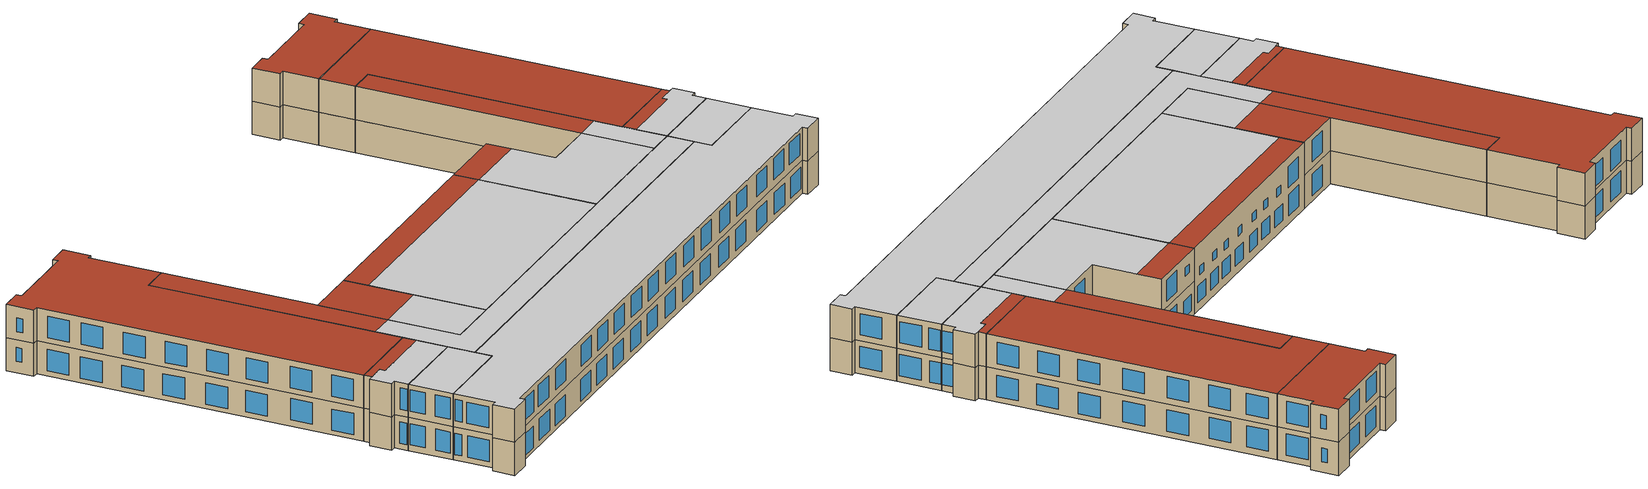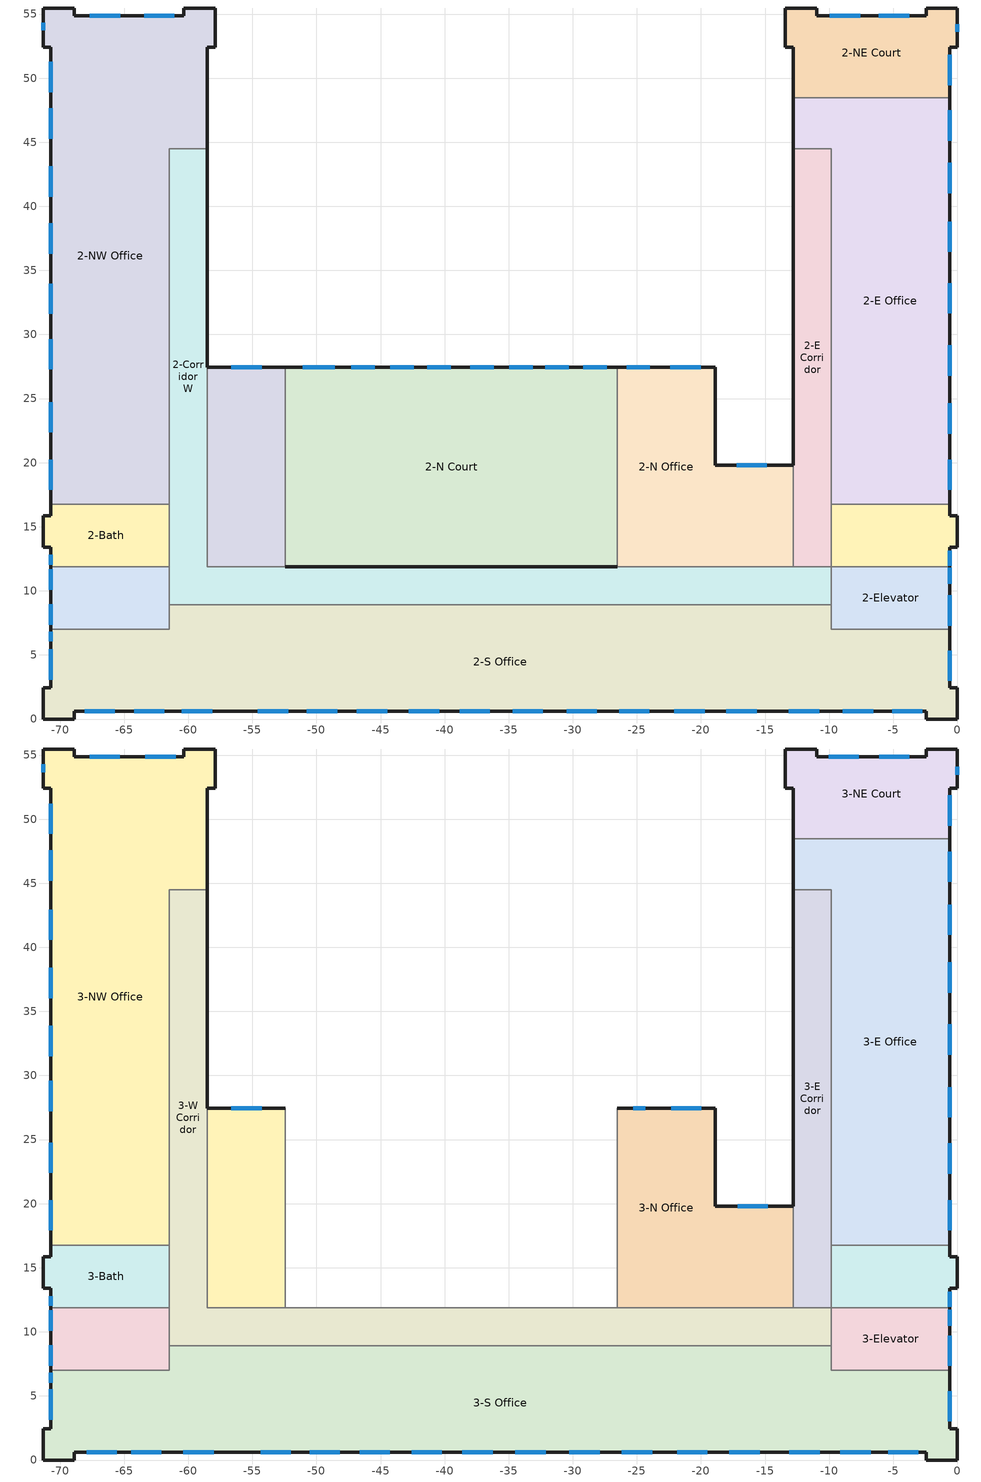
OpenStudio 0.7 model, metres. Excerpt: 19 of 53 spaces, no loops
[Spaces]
2-N Court
 floor adiabatic (Exterior Floor): -26.52,27.43 -26.52,11.89 -52.43,11.89 -52.43,27.43 z5.33
 wall outside (Exterior Wall): -26.52,27.43 -52.43,27.43 z5.33:12.65
 wall outside (Interior Wall): -52.43,11.89 -26.52,11.89 z8.99:12.65
 wall to 3-W Corridor (Interior Wall): -52.43,11.89 -26.52,11.89 z5.33:8.99
 wall to 3-NW Office (Interior Wall): -52.43,27.43 -52.43,11.89 z8.99:12.65
 wall to 2-N Office (Interior Wall): -26.52,11.89 -26.52,27.43 z5.33:8.99
 wall to 2-NW Office (Interior Wall): -52.43,27.43 -52.43,11.89 z5.33:8.99
 wall to 3-N Office (Interior Wall): -26.52,11.89 -26.52,27.43 z8.99:12.65
 window (Exterior Window): -45.45,27.43 -47.28,27.43 z6.35:8.18; -27.82,27.43 -28.74,27.43 z9.14:10.06; -39.53,27.43 -41.35,27.43 z6.34:8.17; -33.12,27.43 -34.95,27.43 / -36.19,27.43 -38.02,27.43 z6.29:8.12; -48.59,27.43 -50.95,27.43 z9.35:11.72; -36.8,27.43 -37.72,27.43 z9.34:10.25; -40.11,27.43 -41.03,27.43 z9.41:10.32; -42.86,27.43 -43.78,27.43 z9.52:10.44; -27.37,27.43 -29.19,27.43 z6.21:8.04; -45.9,27.43 -46.81,27.43 z9.55:10.46; -30.33,27.43 -32.16,27.43 z6.28:8.11; -48.72,27.43 -51.08,27.43 z6.2:8.56; -33.53,27.43 -34.45,27.43 z9.24:10.15; -30.84,27.43 -31.75,27.43 z9.28:10.2; -42.4,27.43 -44.22,27.43 z6.39:8.22
 ceiling adiabatic (Exterior Roof): -26.52,11.89 -26.52,24.69 -52.4,24.69 -52.4,11.89 z12.65; -26.49,11.89 -26.49,24.69 -26.52,24.69 -26.52,11.89 z12.65
 roof outside (Exterior Roof): -52.4,11.89 -52.4,27.43 -52.43,27.43 -52.43,11.89 z12.65; -26.52,24.69 -26.52,27.43 -52.4,27.43 -52.4,24.69 z12.65
2-Elevator
 floor adiabatic (Exterior Floor): -0.61,11.89 -0.61,7.01 -9.83,7.01 -9.83,11.89 z5.33; -61.49,11.89 -61.49,7.01 -70.71,7.01 -70.71,11.89 z5.33
 wall outside (Exterior Wall): -0.61,7.01 -0.61,11.89 / -70.71,11.89 -70.71,7.01 z5.33:8.99
 wall to 2-S Office (Interior Wall): -9.83,8.92 -9.83,7.01 -0.61,7.01 / -70.71,7.01 -61.49,7.01 -61.49,8.92 z5.33:8.99
 wall to 2-Bath (Interior Wall): -61.49,11.89 -70.71,11.89 / -0.61,11.89 -9.83,11.89 z5.33:8.99
 wall to 2-Corridor W (Interior Wall): -9.83,11.89 -9.83,8.92 / -61.49,8.92 -61.49,11.89 z5.33:8.99
 window (Exterior Window): -0.61,10.57 -0.61,11.79 z6.02:8.38; -70.71,8.94 -70.71,7.34 z5.97:8.33; -0.61,7.27 -0.61,9.64 z6.03:8.39; -70.71,11.68 -70.71,10.08 z6:8.36
2-E Corridor
 floor adiabatic (Exterior Floor): -9.83,44.5 -9.83,11.89 -12.8,11.89 -12.8,44.5 z5.33
 wall outside (Exterior Wall): -12.8,44.5 -12.8,19.81 z5.33:8.99
 wall to 2-E Office (Interior Wall): -9.83,16.76 -9.83,44.5 -12.8,44.5 z5.33:8.99
 wall to 2-N Office (Interior Wall): -12.8,19.81 -12.8,11.89 z5.33:8.99
 wall to 2-Bath (Interior Wall): -9.83,11.89 -9.83,16.76 z5.33:8.99
 wall to 2-Corridor W (Interior Wall): -12.8,11.89 -9.83,11.89 z5.33:8.99
2-E Office
 floor adiabatic (Exterior Floor): -0.61,48.46 -0.61,16.76 -9.83,16.76 -9.83,44.5 -12.8,44.5 -12.8,48.46 z5.33
 wall outside (Exterior Wall): -0.61,16.76 -0.61,48.46 / -12.8,48.46 -12.8,44.5 z5.33:8.99
 wall to 2-Bath (Interior Wall): -9.83,16.76 -0.61,16.76 z5.33:8.99
 wall to 2-NE Court (Interior Wall): -0.61,48.46 -12.8,48.46 z5.33:8.99
 window (Exterior Window): -0.61,26.79 -0.61,29.15 z5.9:8.26; -0.61,31.65 -0.61,34.01 z6:8.36; -0.61,36.44 -0.61,38.8 z5.98:8.35; -0.61,45.12 -0.61,47.48 z6.06:8.42; -0.61,17.88 -0.61,20.24 z5.94:8.3; -0.61,22.26 -0.61,24.62 z5.92:8.28; -0.61,41.04 -0.61,43.4 z6.14:8.5
2-Bath
 floor adiabatic (Exterior Floor): -0.61,16.76 -0.61,15.85 0,15.85 0,13.41 -0.61,13.41 -0.61,11.89 -9.83,11.89 -9.83,16.76 z5.33; -61.49,16.76 -61.49,11.89 -70.71,11.89 -70.71,13.41 -71.32,13.41 -71.32,15.85 -70.71,15.85 -70.71,16.76 z5.33
 wall outside (Exterior Wall): -0.61,11.89 -0.61,13.41 0,13.41 0,15.85 -0.61,15.85 -0.61,16.76 / -70.71,16.76 -70.71,15.85 -71.32,15.85 -71.32,13.41 -70.71,13.41 -70.71,11.89 z5.33:8.99
 wall to 2-NW Office (Interior Wall): -61.49,16.76 -70.71,16.76 z5.33:8.99
 wall to 2-Corridor W (Interior Wall): -61.49,11.89 -61.49,16.76 z5.33:8.99
 window (Exterior Window): -0.61,11.97 -0.61,13.12 z6.01:8.37; -70.71,12.81 -70.71,12.05 z5.96:8.32
2-Corridor W
 floor adiabatic (Exterior Floor): -58.52,44.5 -58.52,11.89 -9.83,11.89 -9.83,8.92 -61.49,8.92 -61.49,44.5 z5.33
 wall outside (Interior Wall): -26.52,11.89 -52.43,11.89 z5.33:8.99
 wall outside (Exterior Wall): -58.52,27.43 -58.52,44.5 z5.33:8.99
 wall to 2-N Office (Interior Wall): -12.8,11.89 -26.52,11.89 z5.33:8.99
 wall to 2-NW Office (Interior Wall): -52.43,11.89 -58.52,11.89 -58.52,27.43 / -58.52,44.5 -61.49,44.5 -61.49,16.76 z5.33:8.99
 wall to 2-S Office (Interior Wall): -61.49,8.92 -9.83,8.92 z5.33:8.99
2-S Office
 floor adiabatic (Exterior Floor): -9.83,8.92 -9.83,7.01 -0.61,7.01 -0.61,2.44 0,2.44 0,0 -2.44,0 -2.44,0.61 -68.88,0.61 -68.88,0 -71.32,0 -71.32,2.44 -70.71,2.44 -70.71,7.01 -61.49,7.01 -61.49,8.92 z5.33
 wall outside (Exterior Wall): -70.71,7.01 -70.71,2.44 -71.32,2.44 -71.32,0 -68.88,0 -68.88,0.61 -2.44,0.61 -2.44,0 0,0 0,2.44 -0.61,2.44 -0.61,7.01 z5.33:8.99
 window (Exterior Window): -64.23,0.61 -61.87,0.61 / -8.92,0.61 -6.56,0.61 / -70.71,5.42 -70.71,3.06 z5.93:8.29; -34.69,0.61 -32.33,0.61 z6.05:8.42; -5.09,0.61 -2.73,0.61 z5.96:8.32; -38.84,0.61 -36.48,0.61 / -42.8,0.61 -40.44,0.61 z6.01:8.38; -13.15,0.61 -10.79,0.61 / -46.86,0.61 -44.49,0.61 z5.94:8.3; -18.01,0.61 -15.65,0.61 z5.99:8.35; -54.58,0.61 -52.21,0.61 z5.88:8.25; -60.51,0.61 -58.15,0.61 z5.84:8.2; -26.39,0.61 -24.03,0.61 / -30.49,0.61 -28.13,0.61 z6.02:8.38; -70.71,6.82 -70.71,6.06 z5.95:8.32; -0.61,2.98 -0.61,5.34 z6.04:8.4; -68.09,0.61 -65.73,0.61 z5.77:8.14; -50.76,0.61 -48.39,0.61 z5.91:8.27; -22.07,0.61 -19.71,0.61 z6.03:8.39
2-NE Court
 floor adiabatic (Exterior Floor): 0,55.47 0,52.43 -0.61,52.43 -0.61,48.46 -12.8,48.46 -12.8,52.43 -13.41,52.43 -13.41,55.47 -10.97,55.47 -10.97,54.86 -2.44,54.86 -2.44,55.47 z5.33
 wall outside (Exterior Wall): -0.61,48.46 -0.61,52.43 0,52.43 0,55.47 -2.44,55.47 -2.44,54.86 -10.97,54.86 -10.97,55.47 -13.41,55.47 -13.41,52.43 -12.8,52.43 -12.8,48.46 z5.33:8.99
 window (Exterior Window): -0.61,49.46 -0.61,51.82 z6.03:8.4; -3.76,54.86 -6.12,54.86 z5.99:8.35; -7.58,54.86 -9.94,54.86 z6.09:8.45; 0,53.61 0,54.22 z6.47:7.99
2-NW Office
 floor adiabatic (Exterior Floor): -57.91,55.47 -57.91,52.43 -58.52,52.43 -58.52,44.5 -61.49,44.5 -61.49,16.76 -70.71,16.76 -70.71,52.43 -71.32,52.43 -71.32,55.47 -68.88,55.47 -68.88,54.86 -60.35,54.86 -60.35,55.47 z5.33; -52.43,27.43 -52.43,11.89 -58.52,11.89 -58.52,27.43 z5.33
 wall outside (Exterior Wall): -52.43,27.43 -58.52,27.43 / -58.52,44.5 -58.52,52.43 -57.91,52.43 -57.91,55.47 -60.35,55.47 -60.35,54.86 -68.88,54.86 -68.88,55.47 -71.32,55.47 -71.32,52.43 -70.71,52.43 -70.71,16.76 z5.33:8.99
 window (Exterior Window): -70.71,43.12 -70.71,40.76 / -70.71,38.66 -70.71,36.3 z5.89:8.25; -70.71,51.27 -70.71,48.9 z5.95:8.31; -61.08,54.86 -63.45,54.86 / -70.71,29.64 -70.71,27.27 z5.91:8.27; -54.28,27.43 -56.64,27.43 z5.93:8.29; -70.71,33.96 -70.71,31.6 z5.84:8.21; -70.71,47.65 -70.71,45.29 z5.88:8.24; -70.71,24.72 -70.71,22.36 z6.04:8.41; -70.71,20.24 -70.71,17.87 z5.82:8.18; -65.32,54.86 -67.69,54.86 z6.01:8.37; -71.32,54.34 -71.32,53.73 z6.61:8.14
2-N Office
 floor adiabatic (Exterior Floor): -18.9,27.43 -18.9,19.81 -12.8,19.81 -12.8,11.89 -26.52,11.89 -26.52,27.43 z5.33
 wall outside (Exterior Wall): -12.8,19.81 -18.9,19.81 -18.9,27.43 -26.52,27.43 z5.33:8.99
 window (Exterior Window): -20.02,27.43 -22.39,27.43 z5.95:8.31; -23.98,27.43 -25.81,27.43 z6.05:7.88; -14.86,19.81 -17.22,19.81 z6.17:8.53
3-S Office
 floor to 2-S Office (Interior Floor): -9.83,8.92 -9.83,7.01 -0.61,7.01 -0.61,2.44 0,2.44 0,0 -2.44,0 -2.44,0.61 -68.88,0.61 -68.88,0 -71.32,0 -71.32,2.44 -70.71,2.44 -70.71,7.01 -61.49,7.01 -61.49,8.92 z8.99
 wall outside (Exterior Wall): -70.71,7.01 -70.71,2.44 -71.32,2.44 -71.32,0 -68.88,0 -68.88,0.61 -2.44,0.61 -2.44,0 0,0 0,2.44 -0.61,2.44 -0.61,7.01 z8.99:12.65
 wall to 3-Elevator (Interior Wall): -61.49,8.92 -61.49,7.01 -70.71,7.01 / -0.61,7.01 -9.83,7.01 -9.83,8.92 z8.99:12.65
 wall to 3-W Corridor (Interior Wall): -9.83,8.92 -61.49,8.92 z8.99:12.65
 window (Exterior Window): -46.64,0.61 -44.27,0.61 z9.67:12.03; -70.71,5.51 -70.71,3.15 / -67.94,0.61 -65.57,0.61 z9.66:12.02; -64.47,0.61 -62.11,0.61 z9.71:12.07; -34.47,0.61 -32.11,0.61 z9.78:12.14; -30.27,0.61 -27.91,0.61 / -38.62,0.61 -36.26,0.61 / -42.58,0.61 -40.22,0.61 z9.74:12.1; -17.79,0.61 -15.43,0.61 z9.72:12.08; -13.11,0.61 -10.74,0.61 z9.77:12.13; -54.36,0.61 -51.99,0.61 z9.61:11.97; -50.54,0.61 -48.17,0.61 / -0.61,3.01 -0.61,5.37 z9.64:12; -9.12,0.61 -6.76,0.61 / -5.4,0.61 -3.04,0.61 z9.82:12.18; -70.71,6.79 -70.71,6.03 z9.68:12.05; -26.18,0.61 -23.81,0.61 z9.75:12.11; -21.85,0.61 -19.49,0.61 z9.75:12.12; -60.39,0.61 -58.03,0.61 z9.73:12.1
 ceiling adiabatic (Exterior Roof): 0,0 0,2.44 -0.61,2.44 -0.61,7.01 -9.83,7.01 -9.83,8.92 -61.49,8.92 -61.49,7.01 -70.71,7.01 -70.71,2.44 -71.32,2.44 -71.32,0 -68.88,0 -68.88,0.61 -2.44,0.61 -2.44,0 z12.65
3-E Office
 floor to 2-E Office (Interior Floor): -0.61,48.46 -0.61,16.76 -9.83,16.76 -9.83,44.5 -12.8,44.5 -12.8,48.46 z8.99
 wall outside (Exterior Wall): -0.61,16.76 -0.61,48.46 / -12.8,48.46 -12.8,44.5 z8.99:12.65
 wall to 3-E Corridor (Interior Wall): -12.8,44.5 -9.83,44.5 -9.83,16.76 z8.99:12.65
 wall to 3-NE Court (Interior Wall): -0.61,48.46 -12.8,48.46 z8.99:12.65
 wall to 3-Bath (Interior Wall): -9.83,16.76 -0.61,16.76 z8.99:12.65
 window (Exterior Window): -0.61,26.73 -0.61,29.1 z9.56:11.92; -0.61,45.1 -0.61,47.46 z9.64:12; -0.61,17.92 -0.61,20.28 z9.58:11.94; -0.61,40.98 -0.61,43.34 z9.69:12.05; -0.61,22.34 -0.61,24.7 z9.54:11.9; -0.61,36.46 -0.61,38.82 z9.67:12.03; -0.61,31.63 -0.61,33.99 z9.59:11.95
 roof outside (Exterior Roof): -0.61,16.76 -0.61,48.46 -12.8,48.46 -12.8,44.5 -9.83,44.5 -9.83,16.76 z12.65
3-Elevator
 floor to 2-Elevator (Interior Floor): -0.61,11.89 -0.61,7.01 -9.83,7.01 -9.83,11.89 z8.99; -61.49,11.89 -61.49,7.01 -70.71,7.01 -70.71,11.89 z8.99
 wall outside (Exterior Wall): -70.71,11.89 -70.71,7.01 / -0.61,7.01 -0.61,11.89 z8.99:12.65
 wall to 3-Bath (Interior Wall): -0.61,11.89 -9.83,11.89 / -61.49,11.89 -70.71,11.89 z8.99:12.65
 wall to 3-W Corridor (Interior Wall): -61.49,8.92 -61.49,11.89 / -9.83,11.89 -9.83,8.92 z8.99:12.65
 window (Exterior Window): -70.71,11.68 -70.71,10.08 / -70.71,8.95 -70.71,7.35 z9.73:12.09; -0.61,7.34 -0.61,9.7 z9.66:12.02; -0.61,10.49 -0.61,11.71 z9.62:11.99
 ceiling adiabatic (Exterior Roof): -0.61,7.01 -0.61,11.89 -9.83,11.89 -9.83,7.01 z12.65; -61.49,7.01 -61.49,11.89 -70.71,11.89 -70.71,7.01 z12.65
3-NE Court
 floor to 2-NE Court (Interior Floor): 0,55.47 0,52.43 -0.61,52.43 -0.61,48.46 -12.8,48.46 -12.8,52.43 -13.41,52.43 -13.41,55.47 -10.97,55.47 -10.97,54.86 -2.44,54.86 -2.44,55.47 z8.99
 wall outside (Exterior Wall): -0.61,48.46 -0.61,52.43 0,52.43 0,55.47 -2.44,55.47 -2.44,54.86 -10.97,54.86 -10.97,55.47 -13.41,55.47 -13.41,52.43 -12.8,52.43 -12.8,48.46 z8.99:12.65
 window (Exterior Window): -0.61,49.49 -0.61,51.85 z9.65:12.01; -3.74,54.86 -6.1,54.86 z9.65:12.02; -7.69,54.86 -10.05,54.86 z9.85:12.21; 0,53.47 0,54.08 z10.14:11.67
 roof outside (Exterior Roof): -0.61,48.46 -0.61,52.43 0,52.43 0,55.47 -2.44,55.47 -2.44,54.86 -10.97,54.86 -10.97,55.47 -13.41,55.47 -13.41,52.43 -12.8,52.43 -12.8,48.46 z12.65
3-NW Office
 floor to 2-NW Office (Interior Floor): -52.43,27.43 -52.43,11.89 -58.52,11.89 -58.52,27.43 z8.99; -57.91,55.47 -57.91,52.43 -58.52,52.43 -58.52,44.5 -61.49,44.5 -61.49,16.76 -70.71,16.76 -70.71,52.43 -71.32,52.43 -71.32,55.47 -68.88,55.47 -68.88,54.86 -60.35,54.86 -60.35,55.47 z8.99
 wall outside (Exterior Wall): -58.52,44.5 -58.52,52.43 -57.91,52.43 -57.91,55.47 -60.35,55.47 -60.35,54.86 -68.88,54.86 -68.88,55.47 -71.32,55.47 -71.32,52.43 -70.71,52.43 -70.71,16.76 / -52.43,27.43 -58.52,27.43 z8.99:12.65
 wall to 3-W Corridor (Interior Wall): -61.49,16.76 -61.49,44.5 -58.52,44.5 / -58.52,27.43 -58.52,11.89 -52.43,11.89 z8.99:12.65
 wall to 3-Bath (Interior Wall): -70.71,16.76 -61.49,16.76 z8.99:12.65
 window (Exterior Window): -70.71,42.95 -70.71,40.59 / -70.71,29.58 -70.71,27.22 z9.55:11.91; -61,54.86 -63.36,54.86 z9.4:11.76; -70.71,47.56 -70.71,45.2 z9.63:11.99; -65.33,54.86 -67.69,54.86 z9.39:11.75; -54.28,27.43 -56.64,27.43 z9.67:12.03; -70.71,24.77 -70.71,22.41 z9.59:11.95; -70.71,33.87 -70.71,31.51 / -70.71,20.27 -70.71,17.91 z9.57:11.93; -70.71,38.41 -70.71,36.04 z9.53:11.89; -71.32,54.28 -71.32,53.67 z9.89:11.41; -70.71,51.22 -70.71,48.85 z9.6:11.96
 ceiling adiabatic (Exterior Roof): -52.43,11.89 -52.43,19.81 -58.52,19.81 -58.52,11.89 z12.65
 roof outside (Exterior Roof): -52.43,19.81 -52.43,27.43 -58.52,27.43 -58.52,19.81 z12.65; -61.49,16.76 -61.49,44.5 -58.52,44.5 -58.52,52.43 -57.91,52.43 -57.91,55.47 -60.35,55.47 -60.35,54.86 -68.88,54.86 -68.88,55.47 -71.32,55.47 -71.32,52.43 -70.71,52.43 -70.71,16.76 z12.65
3-Bath
 floor to 2-Bath (Interior Floor): -0.61,16.76 -0.61,15.85 0,15.85 0,13.41 -0.61,13.41 -0.61,11.89 -9.83,11.89 -9.83,16.76 z8.99; -61.49,16.76 -61.49,11.89 -70.71,11.89 -70.71,13.41 -71.32,13.41 -71.32,15.85 -70.71,15.85 -70.71,16.76 z8.99
 wall outside (Exterior Wall): -0.61,11.89 -0.61,13.41 0,13.41 0,15.85 -0.61,15.85 -0.61,16.76 / -70.71,16.76 -70.71,15.85 -71.32,15.85 -71.32,13.41 -70.71,13.41 -70.71,11.89 z8.99:12.65
 wall to 3-W Corridor (Interior Wall): -61.49,11.89 -61.49,16.76 z8.99:12.65
 wall to 3-E Corridor (Interior Wall): -9.83,16.76 -9.83,11.89 z8.99:12.65
 window (Exterior Window): -0.61,11.97 -0.61,13.12 z9.62:11.99; -70.71,12.79 -70.71,12.03 z9.71:12.07
 ceiling adiabatic (Exterior Roof): -0.61,11.89 -0.61,13.41 0,13.41 0,15.85 -2.44,15.85 -2.44,15.24 -9.83,15.24 -9.83,11.89 z12.65; -61.49,11.89 -61.49,15.24 -68.88,15.24 -68.88,15.85 -71.32,15.85 -71.32,13.41 -70.71,13.41 -70.71,11.89 z12.65
 roof outside (Exterior Roof): -2.44,15.24 -2.44,15.85 -0.61,15.85 -0.61,16.76 -9.83,16.76 -9.83,15.24 z12.65; -61.49,15.24 -61.49,16.76 -70.71,16.76 -70.71,15.85 -68.88,15.85 -68.88,15.24 z12.65
3-W Corridor
 floor to 2-Corridor W (Interior Floor): -58.52,44.5 -58.52,11.89 -9.83,11.89 -9.83,8.92 -61.49,8.92 -61.49,44.5 z8.99
 wall outside (Exterior Wall): -58.52,27.43 -58.52,44.5 z8.99:12.65
 wall to 3-E Corridor (Interior Wall): -9.83,11.89 -12.8,11.89 z8.99:12.65
 wall to 3-N Office (Interior Wall): -12.8,11.89 -26.52,11.89 z8.99:12.65
 ceiling adiabatic (Exterior Roof): -9.83,8.92 -9.83,11.89 -58.52,11.89 -58.52,19.81 -61.49,19.81 -61.49,8.92 z12.65
 roof outside (Exterior Roof): -58.52,19.81 -58.52,44.5 -61.49,44.5 -61.49,19.81 z12.65
3-N Office
 floor to 2-N Office (Interior Floor): -18.9,27.43 -18.9,19.81 -12.8,19.81 -12.8,11.89 -26.52,11.89 -26.52,27.43 z8.99
 wall outside (Exterior Wall): -12.8,19.81 -18.9,19.81 -18.9,27.43 -26.52,27.43 z8.99:12.65
 wall to 3-E Corridor (Interior Wall): -12.8,11.89 -12.8,19.81 z8.99:12.65
 window (Exterior Window): -24.36,27.43 -25.27,27.43 z10.54:11.45; -14.77,19.81 -17.14,19.81 z9.61:11.98; -19.97,27.43 -22.33,27.43 z9.71:12.07
 ceiling adiabatic (Exterior Roof): -12.8,11.89 -12.8,19.81 -18.9,19.81 -18.9,24.69 -26.52,24.69 -26.52,11.89 z12.65
 roof outside (Exterior Roof): -18.9,24.69 -18.9,27.43 -26.52,27.43 -26.52,24.69 z12.65
3-E Corridor
 floor to 2-E Corridor (Interior Floor): -9.83,44.5 -9.83,11.89 -12.8,11.89 -12.8,44.5 z8.99
 wall outside (Exterior Wall): -12.8,44.5 -12.8,19.81 z8.99:12.65
 ceiling adiabatic (Exterior Roof): -9.83,11.89 -9.83,19.81 -12.8,19.81 -12.8,11.89 z12.65
 roof outside (Exterior Roof): -9.83,19.81 -9.83,44.5 -12.8,44.5 -12.8,19.81 z12.65
[Site]
CHICAGO_IL_USA TMY2-94846: Latitude {deg}=41.78; Longitude {deg}=-87.75; Time Zone {hr}=-6; Elevation {m}=190; Terrain=City
[SizingPeriod:DesignDay] Barometric Pressure {Pa}=100761.6; Rain Indicator=0; Snow Indicator=0; Day of Month=21; Daylight Saving Time Indicator=0; Humidity Indicating Type=WetBulb; Dry-Bulb Temperature Range Modifier Type=DefaultMultipliers; Solar Model Indicator=AshraeClearSky
Name | Maximum Dry-Bulb Temperature {C} | Daily Dry-Bulb Temperature Range {deltaC} | Humidity Indicating Conditions at Maximum Dry-Bulb {BasedOnField A3} | Wind Speed {m/s} | Wind Direction {deg} | Sky Clearness | Month | Day Type
StLouis_MO_USA Heating 99.6% Conditions | -11.6 | 0 | -11.6 | 4.5 | 290 | 0 | 1 | WinterDesignDay
StLouis_MO_USA Cooling .4% Conditions DB=>MWB | 34 | 10.4 | 23.7 | 0 | 0 | 1 | 7 | SummerDesignDay
[Site:WaterMainsTemperature]
Calculation Method=Correlation; Annual Average Outdoor Air Temperature {C}=12.61; Maximum Difference In Monthly Average Outdoor Air Temperatures {deltaC}=25.2
[Site:GroundTemperature:BuildingSurface]
19.713, 19.665, 19.706, 19.745, 20.486, 22.11, 22.459, 22.554, 22.169, 20.607, 20.047, 19.805
[Building]
Wichita Courthouse: North Axis {deg}=0
[Construction]
Interior Wall: G01a 19mm gypsum board, F04 Wall air space resistance, G01a 19mm gypsum board
Exterior Window: New Glazing
Exterior Wall: M15 200mm heavyweight concrete, F04 Wall air space resistance, G01a 19mm gypsum board
Exterior Roof: M11 100mm lightweight concrete, F05 Ceiling air space resistance, F08 Metal surface, F16 Acoustic tile
Exterior Floor: M15 200mm heavyweight concrete
Interior Furnishings: StdWood 6in
Interior Floor: F16 Acoustic tile, F05 Ceiling air space resistance, M11 100mm lightweight concrete
[Material]
Name | Roughness | Thickness {m} | Conductivity {W/m-K} | Density {kg/m3} | Specific Heat {J/kg-K} | Thermal Absorptance | Solar Absorptance | Visible Absorptance
G01a 19mm gypsum board | MediumSmooth | 0.019 | 0.16 | 800 | 1090
M15 200mm heavyweight concrete | MediumRough | 0.2032 | 1.95 | 2240 | 900
M11 100mm lightweight concrete | MediumRough | 0.1016 | 0.53 | 1280 | 840
F08 Metal surface | Smooth | 0.0008 | 45.28 | 7824 | 500
F16 Acoustic tile | MediumSmooth | 0.0191 | 0.06 | 368 | 590
StdWood 6in | MediumSmooth | 0.15 | 0.12 | 540 | 1210 | 0.9 | 0.7 | 0.7
[Material:AirGap]
Name | Thermal Resistance {m2-K/W}
F04 Wall air space resistance | 0.15
F05 Ceiling air space resistance | 0.18
[WindowMaterial:SimpleGlazingSystem]
New Glazing: U-Factor {W/m2-K}=1.64; Solar Heat Gain Coefficient=0.45; Visible Transmittance=0.67
[ThermalZone] Multiplier=1; Thermostat=ThermostatSetpoint:DualSetpoint #2; Use Ideal Air Loads=No
3-W Corridor Thermal Zone; 3-NW Office Thermal Zone; 3-Bath Thermal Zone; 3-S Office Thermal Zone; 3-Elevator Thermal Zone; 2-E Corridor Thermal Zone; 2-E Office Thermal Zone; 2-NE Court Thermal Zone; 2-S Office Thermal Zone; 2-Corridor W Thermal Zone; 2-Elevator Thermal Zone; 2-Bath Thermal Zone; 2-NW Office Thermal Zone; 2-N Court Thermal Zone; 2-N Office Thermal Zone; 3-N Office Thermal Zone; 3-NE Court Thermal Zone; 3-E Office Thermal Zone; 3-E Corridor Thermal Zone
[Space]
Name | Thermal Zone | Design Specification Outdoor Air Object
3-W Corridor | 3-W Corridor Thermal Zone | SZ DSOA 3-W Corridor
3-NW Office | 3-NW Office Thermal Zone | SZ DSOA 3-NW Office
3-Bath | 3-Bath Thermal Zone | SZ DSOA 3-Bath
3-S Office | 3-S Office Thermal Zone | SZ DSOA 3-S Office
3-Elevator | 3-Elevator Thermal Zone | SZ DSOA 3-Elevator
2-E Corridor | 2-E Corridor Thermal Zone | SZ DSOA 2-E Corridor
2-E Office | 2-E Office Thermal Zone | SZ DSOA 2-E Office
2-NE Court | 2-NE Court Thermal Zone | SZ DSOA 2-NE Court
2-S Office | 2-S Office Thermal Zone | SZ DSOA 2-S Office
2-Corridor W | 2-Corridor W Thermal Zone | SZ DSOA 2-Corridor W
2-Elevator | 2-Elevator Thermal Zone | SZ DSOA 2-Elevator
2-Bath | 2-Bath Thermal Zone | SZ DSOA 2-Bath
2-NW Office | 2-NW Office Thermal Zone | SZ DSOA 2-NW Office
2-N Court | 2-N Court Thermal Zone | SZ DSOA 2-N Court
2-N Office | 2-N Office Thermal Zone | SZ DSOA 2-N Office
3-N Office | 3-N Office Thermal Zone | SZ DSOA 3-N Office
3-NE Court | 3-NE Court Thermal Zone | SZ DSOA 3-NE Court
3-E Office | 3-E Office Thermal Zone | SZ DSOA 3-E Office
3-E Corridor | 3-E Corridor Thermal Zone | SZ DSOA 3-E Corridor
[ThermostatSetpoint:DualSetpoint]
ThermostatSetpoint:DualSetpoint #2: Heating Setpoint Temperature Schedule=Heating Setpoint Schedule; Cooling Setpoint Temperature Schedule=Cooling Setpoint Schedule
[DesignSpecification:OutdoorAir] Outdoor Air Flow per Person {m3/s-person}=0.00944
SZ DSOA 3-S Office; SZ DSOA 2-E Office; SZ DSOA 3-NW Office; SZ DSOA 2-Elevator; SZ DSOA 2-S Office; SZ DSOA 3-NE Court; SZ DSOA 2-N Office; SZ DSOA 2-Bath; SZ DSOA 3-E Office; SZ DSOA 2-N Court; SZ DSOA 3-N Office; SZ DSOA 3-W Corridor; SZ DSOA 2-NE Court; SZ DSOA 3-Elevator; SZ DSOA 2-Corridor W; SZ DSOA 3-E Corridor; SZ DSOA 2-E Corridor; SZ DSOA 3-Bath; SZ DSOA 2-NW Office
[Lights:Definition] Design Level Calculation Method=Watts/Area; Watts per Space Floor Area {W/m2}=11.83
2-NW Office Lights Definition; 3-E Corridor Lights Definition; 2-N Office Lights Definition; 3-S Office Lights Definition; 2-NE Court Lights Definition; 3-NW Office Lights Definition; 3-N Office Lights Definition; 2-E Corridor Lights Definition; 3-Bath Lights Definition; 2-E Office Lights Definition; 2-Corridor W Lights Definition; 3-NE Court Lights Definition; 2-Elevator Lights Definition; 2-N Court Lights Definition; 3-Elevator Lights Definition; 3-W Corridor Lights Definition; 3-E Office Lights Definition; 2-Bath Lights Definition; 2-S Office Lights Definition
[Lights]
Name | Lights Definition | Space or SpaceType | Schedule
2-NW Office Lights | 2-NW Office Lights Definition | 2-NW Office | Office Lights Schedule
3-E Corridor Lights | 3-E Corridor Lights Definition | 3-E Corridor | Corridor Lights Schedule
2-N Office Lights | 2-N Office Lights Definition | 2-N Office | Office Lights Schedule
3-S Office Lights | 3-S Office Lights Definition | 3-S Office | Office Lights Schedule
2-NE Court Lights | 2-NE Court Lights Definition | 2-NE Court | Office Lights Schedule
3-NW Office Lights | 3-NW Office Lights Definition | 3-NW Office | Office Lights Schedule
3-N Office Lights | 3-N Office Lights Definition | 3-N Office | Office Lights Schedule
2-E Corridor Lights | 2-E Corridor Lights Definition | 2-E Corridor | Corridor Lights Schedule
3-Bath Lights | 3-Bath Lights Definition | 3-Bath | Office Lights Schedule
2-E Office Lights | 2-E Office Lights Definition | 2-E Office | Office Lights Schedule
2-Corridor W Lights | 2-Corridor W Lights Definition | 2-Corridor W | Corridor Lights Schedule
3-NE Court Lights | 3-NE Court Lights Definition | 3-NE Court | Office Lights Schedule
2-Elevator Lights | 2-Elevator Lights Definition | 2-Elevator | Office Lights Schedule
2-N Court Lights | 2-N Court Lights Definition | 2-N Court | Office Lights Schedule
3-Elevator Lights | 3-Elevator Lights Definition | 3-Elevator | Office Lights Schedule
3-W Corridor Lights | 3-W Corridor Lights Definition | 3-W Corridor | Corridor Lights Schedule
3-E Office Lights | 3-E Office Lights Definition | 3-E Office | Office Lights Schedule
2-Bath Lights | 2-Bath Lights Definition | 2-Bath | Office Lights Schedule
2-S Office Lights | 2-S Office Lights Definition | 2-S Office | Office Lights Schedule
[People:Definition] Number of People Calculation Method=People/Area; People per Space Floor Area {person/m2}=0.032292; Fraction Radiant=0.3
3-E Corridor People Definition; 2-Bath People Definition; 2-E Corridor People Definition; 3-NE Court People Definition; 2-S Office People Definition; 2-E Office People Definition; 3-S Office People Definition; 2-N Office People Definition; 2-Corridor W People Definition; 2-N Court People Definition; 2-NW Office People Definition; 3-N Office People Definition; 3-Elevator People Definition; 3-NW Office People Definition; 2-NE Court People Definition; 2-Elevator People Definition; 3-W Corridor People Definition; 3-E Office People Definition; 3-Bath People Definition
[People] Number of People Schedule=Office Occupancy Schedule; Activity Level Schedule=Office Activity Schedule
Name | People Definition | Space or SpaceType
3-E Corridor People | 3-E Corridor People Definition | 3-E Corridor
2-Bath People | 2-Bath People Definition | 2-Bath
2-E Corridor People | 2-E Corridor People Definition | 2-E Corridor
3-NE Court People | 3-NE Court People Definition | 3-NE Court
2-S Office People | 2-S Office People Definition | 2-S Office
2-E Office People | 2-E Office People Definition | 2-E Office
3-S Office People | 3-S Office People Definition | 3-S Office
2-N Office People | 2-N Office People Definition | 2-N Office
2-Corridor W People | 2-Corridor W People Definition | 2-Corridor W
2-N Court People | 2-N Court People Definition | 2-N Court
2-NW Office People | 2-NW Office People Definition | 2-NW Office
3-N Office People | 3-N Office People Definition | 3-N Office
3-Elevator People | 3-Elevator People Definition | 3-Elevator
3-NW Office People | 3-NW Office People Definition | 3-NW Office
2-NE Court People | 2-NE Court People Definition | 2-NE Court
2-Elevator People | 2-Elevator People Definition | 2-Elevator
3-W Corridor People | 3-W Corridor People Definition | 3-W Corridor
3-E Office People | 3-E Office People Definition | 3-E Office
3-Bath People | 3-Bath People Definition | 3-Bath
[ElectricEquipment:Definition] Design Level Calculation Method=Watts/Area
Name | Watts per Space Floor Area {W/m2}
3-W Corridor ElectricEquipment Definition; 3-Bath ElectricEquipment Definition; 2-NE Court ElectricEquipment Definition; 2-E Corridor ElectricEquipment Definition; 2-Corridor W ElectricEquipment Definition; 2-N Court ElectricEquipment Definition; 3-NE Court ElectricEquipment Definition; 3-E Corridor ElectricEquipment Definition | 4
3-Elevator ElectricEquipment Definition; 2-Elevator ElectricEquipment Definition; 2-Bath ElectricEquipment Definition | 0
3-S Office ElectricEquipment Definition; 2-S Office ElectricEquipment Definition; 2-N Office ElectricEquipment Definition; 3-N Office ElectricEquipment Definition; 2-E Office ElectricEquipment Definition; 2-NW Office ElectricEquipment Definition; 3-E Office ElectricEquipment Definition; 3-NW Office ElectricEquipment Definition | 8.0729
[ElectricEquipment] Schedule=Office Equipment Schedule
Name | Electric Equipment Definition | Space or SpaceType
3-W Corridor ElectricEquipment | 3-W Corridor ElectricEquipment Definition | 3-W Corridor
3-Elevator ElectricEquipment | 3-Elevator ElectricEquipment Definition | 3-Elevator
3-Bath ElectricEquipment | 3-Bath ElectricEquipment Definition | 3-Bath
2-NE Court ElectricEquipment | 2-NE Court ElectricEquipment Definition | 2-NE Court
2-E Corridor ElectricEquipment | 2-E Corridor ElectricEquipment Definition | 2-E Corridor
2-Corridor W ElectricEquipment | 2-Corridor W ElectricEquipment Definition | 2-Corridor W
3-S Office ElectricEquipment | 3-S Office ElectricEquipment Definition | 3-S Office
2-S Office ElectricEquipment | 2-S Office ElectricEquipment Definition | 2-S Office
2-N Court ElectricEquipment | 2-N Court ElectricEquipment Definition | 2-N Court
2-N Office ElectricEquipment | 2-N Office ElectricEquipment Definition | 2-N Office
3-N Office ElectricEquipment | 3-N Office ElectricEquipment Definition | 3-N Office
2-E Office ElectricEquipment | 2-E Office ElectricEquipment Definition | 2-E Office
3-NE Court ElectricEquipment | 3-NE Court ElectricEquipment Definition | 3-NE Court
2-NW Office ElectricEquipment | 2-NW Office ElectricEquipment Definition | 2-NW Office
3-E Corridor ElectricEquipment | 3-E Corridor ElectricEquipment Definition | 3-E Corridor
3-E Office ElectricEquipment | 3-E Office ElectricEquipment Definition | 3-E Office
2-Elevator ElectricEquipment | 2-Elevator ElectricEquipment Definition | 2-Elevator
3-NW Office ElectricEquipment | 3-NW Office ElectricEquipment Definition | 3-NW Office
2-Bath ElectricEquipment | 2-Bath ElectricEquipment Definition | 2-Bath
[InternalMass:Definition] Construction=Interior Furnishings; Design Level Calculation Method=SurfaceArea
Name | Surface Area {m2}
3-E CORRIDOR Internal Mass Definition; 2-E CORRIDOR Internal Mass Definition | 193.84
2-N COURT Internal Mass Definition | 805.46
3-E OFFICE Internal Mass Definition; 2-E OFFICE Internal Mass Definition | 608.1
3-W CORRIDOR Internal Mass Definition; 2-CORRIDOR W Internal Mass Definition | 500.9
3-NW OFFICE Internal Mass Definition; 2-NW OFFICE Internal Mass Definition | 965.58
2-NE COURT Internal Mass Definition; 3-NE COURT Internal Mass Definition | 167.96
2-ELEVATOR Internal Mass Definition; 3-ELEVATOR Internal Mass Definition | 179.86
2-BATH Internal Mass Definition; 3-BATH Internal Mass Definition | 185.8
3-S OFFICE Internal Mass Definition; 2-S OFFICE Internal Mass Definition | 1104.68
3-N OFFICE Internal Mass Definition; 2-N OFFICE Internal Mass Definition | 333.52
[InternalMass]
Name | Internal Mass Definition | Space or SpaceType
3-E CORRIDOR Internal Mass | 3-E CORRIDOR Internal Mass Definition | 3-E Corridor
2-N COURT Internal Mass | 2-N COURT Internal Mass Definition | 2-N Court
3-E OFFICE Internal Mass | 3-E OFFICE Internal Mass Definition | 3-E Office
3-W CORRIDOR Internal Mass | 3-W CORRIDOR Internal Mass Definition | 3-W Corridor
3-NW OFFICE Internal Mass | 3-NW OFFICE Internal Mass Definition | 3-NW Office
2-NE COURT Internal Mass | 2-NE COURT Internal Mass Definition | 2-NE Court
2-NW OFFICE Internal Mass | 2-NW OFFICE Internal Mass Definition | 2-NW Office
2-ELEVATOR Internal Mass | 2-ELEVATOR Internal Mass Definition | 2-Elevator
2-E CORRIDOR Internal Mass | 2-E CORRIDOR Internal Mass Definition | 2-E Corridor
2-BATH Internal Mass | 2-BATH Internal Mass Definition | 2-Bath
3-S OFFICE Internal Mass | 3-S OFFICE Internal Mass Definition | 3-S Office
3-N OFFICE Internal Mass | 3-N OFFICE Internal Mass Definition | 3-N Office
3-NE COURT Internal Mass | 3-NE COURT Internal Mass Definition | 3-NE Court
2-E OFFICE Internal Mass | 2-E OFFICE Internal Mass Definition | 2-E Office
2-N OFFICE Internal Mass | 2-N OFFICE Internal Mass Definition | 2-N Office
2-CORRIDOR W Internal Mass | 2-CORRIDOR W Internal Mass Definition | 2-Corridor W
3-BATH Internal Mass | 3-BATH Internal Mass Definition | 3-Bath
2-S OFFICE Internal Mass | 2-S OFFICE Internal Mass Definition | 2-S Office
3-ELEVATOR Internal Mass | 3-ELEVATOR Internal Mass Definition | 3-Elevator
[Schedule:Compact]
Heating Setpoint Schedule: Through: 12/31, For: Weekdays, Until: 07:00, 16.66, Until: 18:00, 22.22, Until: 24:00, 16.66, For SummerDesignDay, Until: 24:00, 16.66, For: Saturday, Until: 08:00, 16.66, Until: 12:00, 22.22, Until: 24:00, 16.66, For: WinterDesignDay, Until: 24:00, 22.22, For: Sunday Holidays AllOtherDays, Until: 24:00, 16.66
Cooling Setpoint Schedule: Through: 12/31, For: Weekdays SummerDesignDay, Until: 07:00, 30, Until: 18:00, 23.33, Until: 24:00, 30, For: Saturday, Until: 08:00, 30, Until: 12:00, 23.33, Until: 24:00, 30, For WinterDesignDay, Until: 24:00, 30, For: Sunday Holidays AllOtherDays, Until: 24:00, 30
Office Lights Schedule: Through: 12/31, For: Weekdays, Until: 05:00, .25, Until: 7:00, .25, Until: 13:00, 1, Until: 17:00, 1, Until: 18:00, 0.5, Until: 20:00, .5, Until: 22:00, .5, Until: 23:00, .25, Until: 24:00, .25, For: SummerDesignDay, Until: 24:00, 1, For: Saturday, Until: 06:00, .25, Until: 08:00, .25, Until: 12:00, .4, Until: 17:00, .4, Until: 24:00, .25, For: WinterDesignDay, Until: 24:00, 0, For: Sunday Holidays AllOtherDays, Until: 24:00, .25
Office Occupancy Schedule: Through: 12/31, For: Weekdays, Until: 06:00, 0, Until: 07:00, 0.1, Until: 08:00, 0.2, Until: 12:00, 0.95, Until: 13:00, 0.5, Until: 17:00, 0.95, Until: 18:00, 0.3, Until: 22:00, 0.1, Until: 24:00, 0.05, For: SummerDesignDay, Until: 06:00, 0, Until: 22:00, 1, Until: 24:00, 0.05, For: Saturday, Until: 08:00, 0, Until: 09:00, 0.1, Until: 12:00, 0.1, Until: 17:00, 0.1, Until: 19:00, 0, Until: 24:00, 0, For: WinterDesignDay, Until: 24:00, 0, For: Sunday Holidays AllOtherDays, Until: 06:00, 0, Until: 18:00, 0, Until: 24:00, 0
Office Activity Schedule: Through: 12/31, For: AllDays, Until: 24:00, 120
Corridor Lights Schedule: Through: 12/31, For: Weekdays, Until: 05:00, .25, Until: 08:00, .25, Until: 12:00, .75, Until: 17:00, .75, Until: 18:00, .35, Until: 20:00, .35, Until: 22:00, .35, Until: 23:00, .25, Until: 24:00, .25, For: SummerDesignDay, Until: 24:00, 1, For: Saturday, Until: 06:00, .25, Until: 08:00, .25, Until: 12:00, .3, Until: 17:00, .3, Until: 24:00, .25, For: WinterDesignDay, Until: 24:00, 0, For: Sunday Holidays AllOtherDays, Until: 24:00, .25
Office Equipment Schedule: Through: 12/31, For: Weekdays, Until: 08:00, 0.3, Until: 12:00, 0.9, Until: 13:00, 0.8, Until: 17:00, 0.9, Until: 22:00, 0.5, Until: 24:00, 0.3, For: SummerDesignDay, Until: 24:00, 1, For: Saturday, Until: 06:00, 0.3, Until: 08:00, 0.4, Until: 12:00, 0.5, Until: 17:00, 0.4, Until: 24:00, 0.3, For: WinterDesignDay, Until: 24:00, 0, For: Sunday Holidays AllOtherDays, Until: 24:00, 0.3
